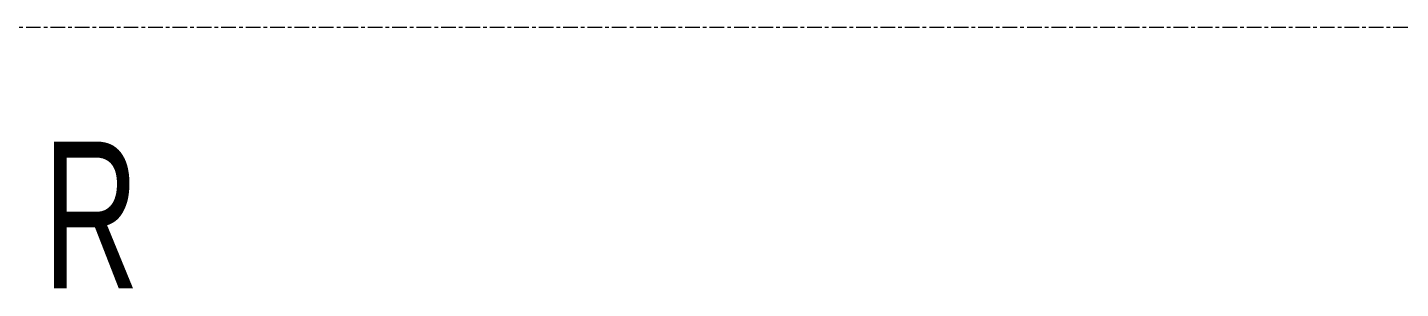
# Model space of a CAD drawing. Header units: millimetres. Extents: x -18178 to 96133, y -22425 to 61598.
# Drawn here: x 42538 to 43100, y 50423 to 50530 of the extents above; entities that cross this region are included whole.
import ezdxf
from ezdxf.enums import TextEntityAlignment as Align

# ---------------------------------------------------------------- set-up
doc = ezdxf.new("R2010")
doc.units = ezdxf.units.MM
doc.linetypes.add('Centre', pattern=[10, 6, -1.25, 1.5, -1.25])
doc.layers.add('EAE-BB-B-IN-003-KXA 2000A', color=131, linetype='Continuous')
doc.layers.add('eae-bb-mım.', color=7, linetype='Continuous')
doc.layers.add('S-GRID', color=7, linetype='Continuous', lineweight=9)
doc.styles.get("Standard").update_dxf_attribs({"font": 'arial.ttf'})

# ---------------------------------------------------------------- blocks, each defined once
blk = doc.blocks.new('IL021-ARP-ZZ-XX-M3-J-A-0001_rvt-1-Busbar Distribution First Floor  Layout - Phase 1')
at = {"layer": 'S-GRID', "color": 253, "linetype": 'Centre', "lineweight": 18, "true_color": 0xaaaaaa}
blk.add_line((80163.2, 50605.98), (-5597.98, 50605.98), dxfattribs=at)

msp = doc.modelspace()

# ---------------------------------------------------------------- block references
at = {"layer": 'eae-bb-mım.', "lineweight": 5}
msp.add_blockref('IL021-ARP-ZZ-XX-M3-J-A-0001_rvt-1-Busbar Distribution First Floor  Layout - Phase 1', (-9969.99989, -75.97871), dxfattribs=at)

# ---------------------------------------------------------------- texts
at = {"layer": 'EAE-BB-B-IN-003-KXA 2000A', "color": 7, "width": 0.65}
msp.add_text('R', height=60, dxfattribs=at).set_placement((42563.91004, 50453.38576, 3102.5), align=Align.MIDDLE)

doc.saveas('drawing.dxf')
